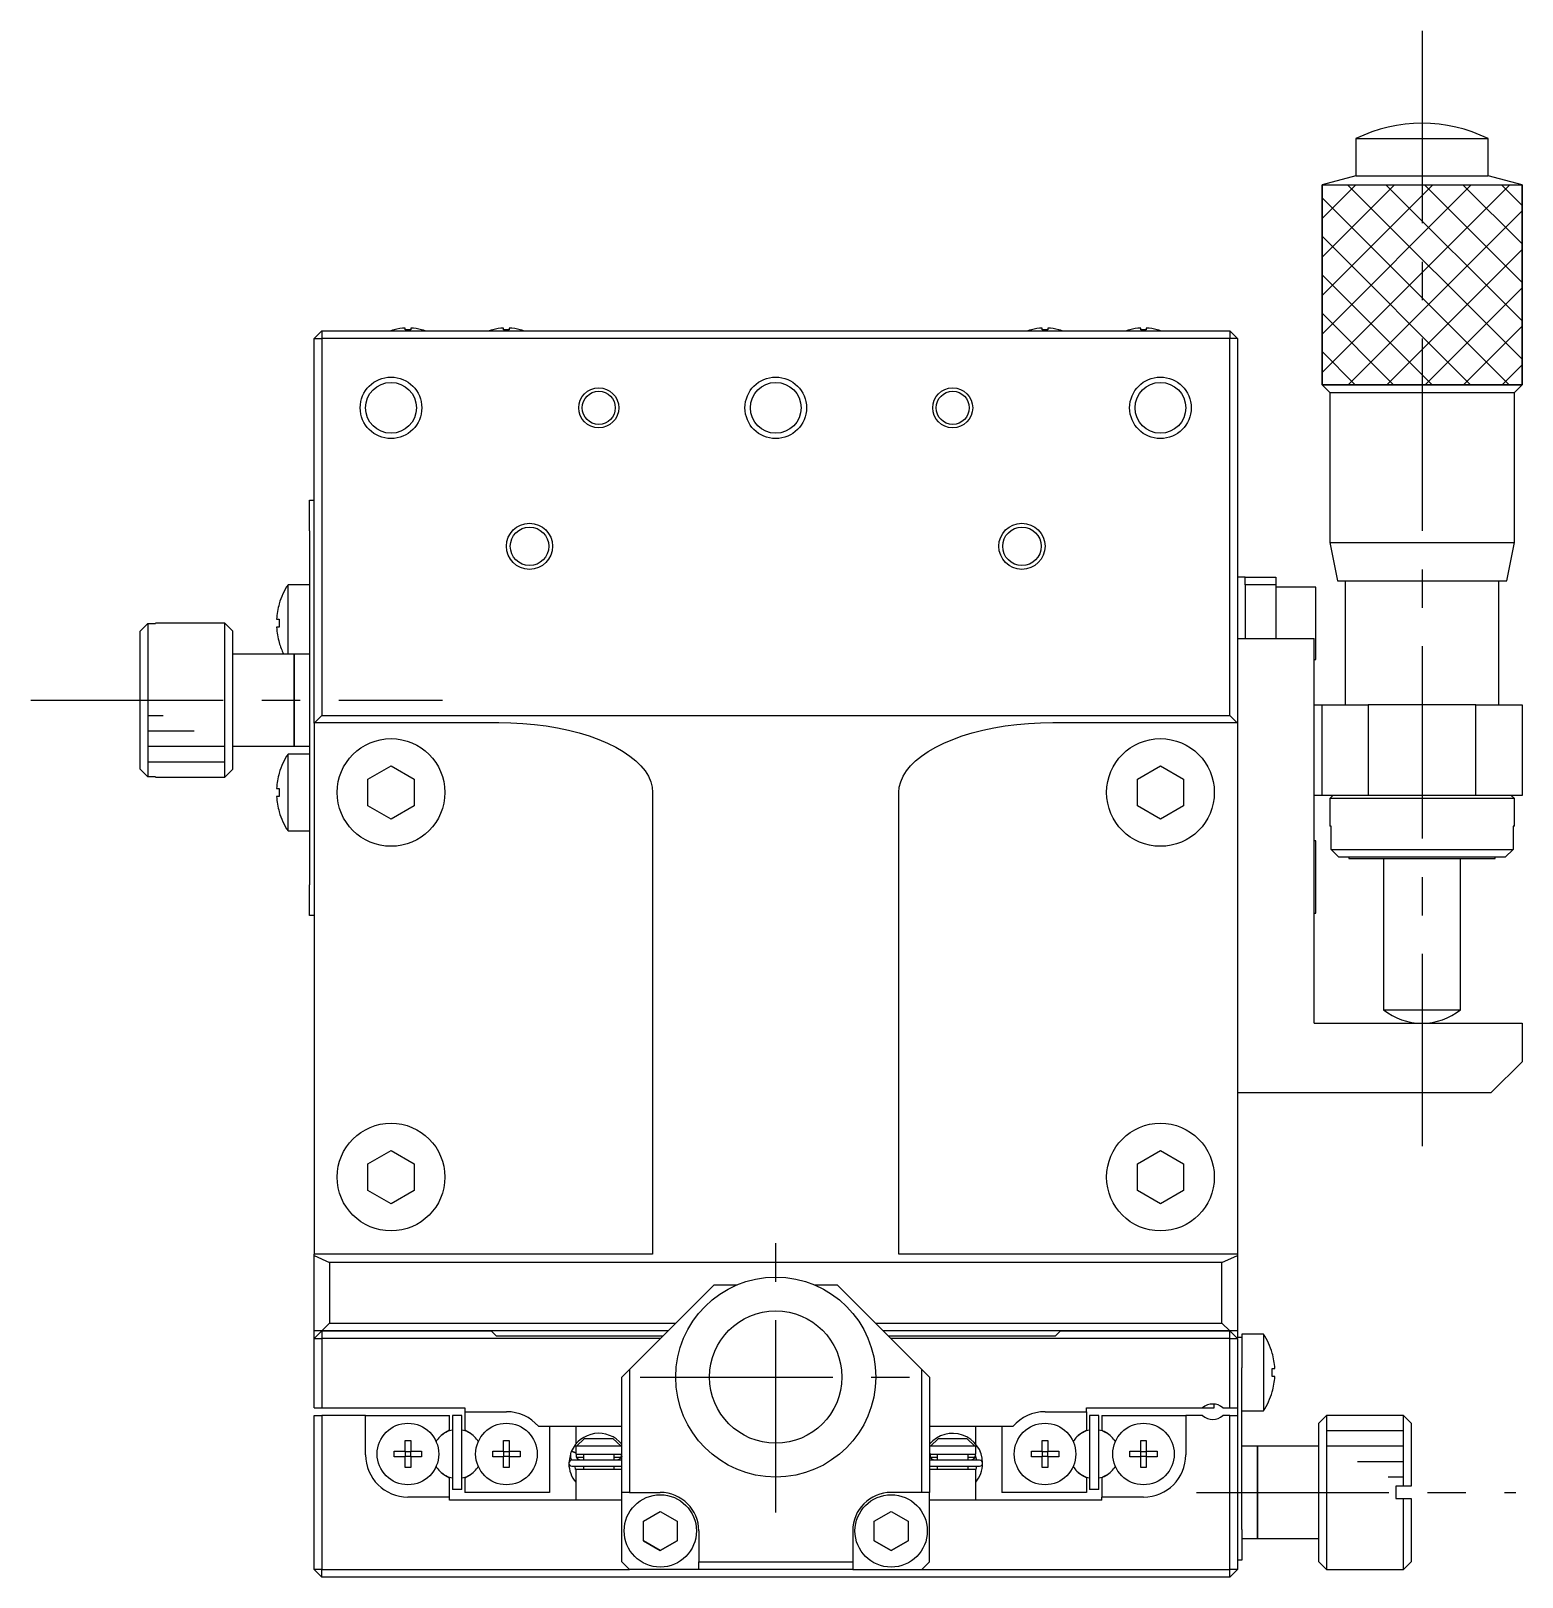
# Model space of a CAD drawing. Extents: x -323 to 344, y 19 to 546.
# Drawn here: x -82 to 14.9, y 248.1 to 348.6 of the extents above; entities that cross this region are included whole.
import ezdxf

# ---------------------------------------------------------------- set-up
doc = ezdxf.new("R2010")
doc.units = 0
doc.header["$LTSCALE"] = 10
doc.linetypes.add('CENTER', pattern=[2, 1.25, -0.25, 0.25, -0.25])
doc.linetypes.add('DASHED', pattern=[3.5, 2, -1.5])
doc.layers.get('0').update_dxf_attribs({"linetype": 'CONTINUOUS'})
doc.layers.add('CENTER', color=1, linetype='CENTER')

msp = doc.modelspace()

# ---------------------------------------------------------------- linework, layer by layer
at = {"color": 7, "linetype": 'CONTINUOUS'}
for p, q in [((4.060967, 341.636552), (12.660967, 341.636552)), ((4.060967, 341.636552), (4.060967, 339.226041)), ((12.660967, 339.226041), (12.660967, 341.636552)), ((4.060967, 339.226041), (1.860968, 338.636553)), ((4.060967, 339.226041), (12.660967, 339.226041)), ((14.860966, 338.636553), (12.660967, 339.226041)), ((-63.139033, 329.136546), (-63.639033, 328.636546)), ((-63.639033, 303.636546), (-63.639033, 328.636546)), ((-63.639033, 328.636546), (-63.139033, 328.636546)), ((-63.139033, 329.136546), (-63.139033, 328.636546)), ((-63.139033, 329.136546), (-4.139033, 329.136546)), ((-63.139033, 328.636546), (-63.139033, 304.136546)), ((-4.139033, 328.636546), (-63.139033, 328.636546)), ((-58.425394, 329.206068), (-58.427649, 329.21069)), ((-57.719033, 329.206068), (-57.719033, 329.326405)), ((-57.359033, 329.206068), (-57.719033, 329.206068)), ((-57.359033, 329.326405), (-57.359033, 329.206068)), ((-56.650417, 329.21069), (-56.652672, 329.206068)), ((-52.025394, 329.206068), (-52.027649, 329.21069)), ((-51.319033, 329.206068), (-51.319033, 329.326405)), ((-50.959033, 329.206068), (-51.319033, 329.206068)), ((-50.959033, 329.326405), (-50.959033, 329.206068)), ((-50.250417, 329.21069), (-50.252672, 329.206068)), ((-17.025394, 329.206068), (-17.027649, 329.21069)), ((-16.319033, 329.206068), (-16.319033, 329.326405)), ((-15.959033, 329.206068), (-16.319033, 329.206068)), ((-15.959033, 329.326405), (-15.959033, 329.206068)), ((-15.250417, 329.21069), (-15.252672, 329.206068)), ((-10.625394, 329.206068), (-10.627649, 329.21069)), ((-9.919033, 329.206068), (-9.919033, 329.326405)), ((-9.559033, 329.206068), (-9.919033, 329.206068)), ((-9.559033, 329.326405), (-9.559033, 329.206068)), ((-8.850417, 329.21069), (-8.852672, 329.206068)), ((-4.139033, 329.136546), (-4.139033, 328.636546)), ((-3.639033, 328.636546), (-4.139033, 329.136546)), ((-3.639033, 328.636546), (-4.139033, 328.636546)), ((-4.139033, 304.136546), (-4.139033, 328.636546)), ((-3.639033, 328.636546), (-3.639033, 303.636546)), ((1.860968, 325.636552), (2.360971, 325.13655)), ((14.360963, 325.13655), (14.860966, 325.636552)), ((2.360971, 325.13655), (14.360963, 325.13655)), ((2.360971, 325.13655), (2.360971, 315.386545)), ((14.360963, 315.386545), (14.360963, 325.13655)), ((-63.939033, 316.136546), (-63.939033, 318.136546)), ((-63.939033, 318.136546), (-63.639033, 318.136546)), ((-63.939033, 316.136546), (-63.939033, 311.211546)), ((2.360971, 315.386545), (14.360963, 315.386545)), ((2.360971, 315.386545), (2.86097, 312.886546)), ((13.860964, 312.886546), (14.360963, 315.386545)), ((-65.33069, 308.136546), (-65.33069, 312.636546)), ((-63.939033, 312.636546), (-65.33069, 312.636546)), ((-3.139033, 313.136548), (-3.639033, 313.136548)), ((-3.139033, 312.636546), (-3.139033, 313.136548)), ((-3.139033, 313.136548), (-1.139033, 313.136546)), ((-1.139033, 312.636546), (-3.139033, 312.636546)), ((-3.139033, 312.636546), (-3.139033, 309.136546)), ((-1.139033, 313.136546), (-1.139033, 312.636546)), ((-1.139033, 312.636546), (-1.139033, 309.136546)), ((2.86097, 312.886546), (13.860964, 312.886546)), ((3.360967, 312.886546), (3.360967, 304.836546)), ((13.360967, 304.836546), (13.360967, 312.886546)), ((1.460967, 312.486546), (-1.139033, 312.486546)), ((1.460967, 307.786546), (1.460967, 312.486546)), ((-65.908469, 311.398479), (-65.901614, 311.395136)), ((-65.908469, 311.398479), (-65.901614, 311.395136)), ((-63.939033, 311.211546), (-63.939033, 309.061546)), ((-74.939033, 309.618733), (-74.439033, 310.12052)), ((-74.939033, 300.654359), (-74.939033, 309.618733)), ((-74.439033, 310.12052), (-74.439033, 300.152572)), ((-74.439033, 310.12052), (-73.939033, 310.12052)), ((-73.939033, 310.12052), (-73.939033, 310.136546)), ((-69.439033, 310.136546), (-73.939033, 310.136546)), ((-69.439033, 300.136546), (-69.439033, 310.136546)), ((-68.939033, 309.636546), (-69.439033, 310.136546)), ((-68.939033, 309.636546), (-68.939033, 300.636546)), ((-66.073986, 310.396546), (-65.901614, 310.396546)), ((-65.901614, 309.876546), (-66.073986, 309.876546)), ((-65.901614, 310.396546), (-65.901614, 309.876546)), ((-65.901614, 308.877957), (-65.908469, 308.874613)), ((-65.901614, 308.877957), (-65.908469, 308.874613)), ((-63.939033, 309.061546), (-63.939033, 305.711546)), ((-3.639033, 309.136546), (1.360967, 309.136546)), ((1.360967, 284.136546), (1.360967, 309.136546)), ((-64.939033, 308.136546), (-68.939033, 308.136546)), ((-64.939033, 302.136546), (-64.939033, 308.136546)), ((-64.939033, 308.136546), (-64.939033, 305.136546)), ((-63.939033, 308.136546), (-64.939033, 308.136546)), ((1.360967, 307.786546), (1.460967, 307.786546)), ((-63.939033, 305.711546), (-63.939033, 303.561546)), ((-64.939033, 305.136546), (-64.939033, 302.136546)), ((1.360967, 304.836546), (1.860967, 304.836546)), ((1.860967, 298.936546), (1.860967, 304.836546)), ((1.860967, 304.836546), (4.860967, 304.836546)), ((4.860967, 304.836546), (4.860967, 298.936546)), ((11.860967, 304.836546), (4.860967, 304.836546)), ((11.860967, 298.936546), (11.860967, 304.836546)), ((11.860967, 304.836546), (14.860967, 304.836546)), ((14.860967, 304.836546), (14.860967, 298.936546)), ((-63.939033, 303.561546), (-63.939033, 300.211546)), ((-63.594759, 303.68082), (-63.639033, 303.636546)), ((-63.639033, 303.636546), (-63.639033, 269.136546)), ((-63.139033, 304.136546), (-63.594759, 303.68082)), ((-63.594759, 303.68082), (-51.639033, 303.68082)), ((-63.139033, 304.136546), (-4.139033, 304.136546)), ((-51.639033, 303.68082), (-50.854442, 303.666771)), ((-50.854442, 303.666771), (-50.074688, 303.624712)), ((-50.074688, 303.624712), (-49.304579, 303.554902)), ((-49.304579, 303.554902), (-48.548863, 303.457771)), ((-18.729203, 303.457771), (-17.973487, 303.554902)), ((-17.973487, 303.554902), (-17.203378, 303.624712)), ((-17.203378, 303.624712), (-16.423624, 303.666771)), ((-16.423624, 303.666771), (-15.639033, 303.68082)), ((-15.639033, 303.68082), (-3.683307, 303.68082)), ((-3.683307, 303.68082), (-4.139033, 304.136546)), ((-3.639033, 303.636546), (-3.683307, 303.68082)), ((-3.639033, 303.636546), (-3.639033, 269.136546)), ((-48.548863, 303.457771), (-47.812199, 303.333919)), ((-47.812199, 303.333919), (-47.099128, 303.184108)), ((-47.099128, 303.184108), (-46.414047, 303.009262)), ((-46.414047, 303.009262), (-45.76118, 302.81046)), ((-45.76118, 302.81046), (-45.144552, 302.588927)), ((-45.144552, 302.588927), (-44.567965, 302.346028)), ((-22.710101, 302.346028), (-22.133513, 302.588927)), ((-22.133513, 302.588927), (-21.516885, 302.81046)), ((-21.516885, 302.81046), (-20.864019, 303.009262)), ((-20.864019, 303.009262), (-20.178938, 303.184108)), ((-20.178938, 303.184108), (-19.465867, 303.333919)), ((-19.465867, 303.333919), (-18.729203, 303.457771)), ((-68.939033, 302.136546), (-64.939033, 302.136546)), ((-65.33069, 296.636546), (-65.33069, 301.636546)), ((-63.939033, 301.636546), (-65.33069, 301.636546)), ((-64.939033, 302.136546), (-63.939033, 302.136546)), ((-44.567965, 302.346028), (-44.034973, 302.083262)), ((-44.034973, 302.083262), (-43.548863, 301.802249)), ((-43.548863, 301.802249), (-43.112631, 301.50472)), ((-43.112631, 301.50472), (-42.728968, 301.192511)), ((-24.549098, 301.192511), (-24.165435, 301.50472)), ((-24.165435, 301.50472), (-23.729203, 301.802249)), ((-23.729203, 301.802249), (-23.243093, 302.083262)), ((-23.243093, 302.083262), (-22.710101, 302.346028)), ((-74.439033, 300.152572), (-74.939033, 300.654359)), ((-69.439033, 300.136546), (-68.939033, 300.636546)), ((-60.139033, 300.002571), (-58.639033, 300.868597)), ((-58.639033, 300.868597), (-57.139033, 300.002571)), ((-42.728968, 301.192511), (-42.400238, 300.867546)), ((-42.400238, 300.867546), (-42.128468, 300.531829)), ((-42.128468, 300.531829), (-41.915334, 300.187429)), ((-25.362732, 300.187429), (-25.149598, 300.531829)), ((-25.149598, 300.531829), (-24.877828, 300.867546)), ((-24.877828, 300.867546), (-24.549098, 301.192511)), ((-10.139033, 300.002571), (-8.639033, 300.868597)), ((-8.639033, 300.868597), (-7.139033, 300.002571)), ((-73.939033, 300.152572), (-74.439033, 300.152572)), ((-73.939033, 300.136546), (-73.939033, 300.152572)), ((-73.939033, 300.136546), (-69.439033, 300.136546)), ((-65.908469, 300.398479), (-65.901614, 300.395136)), ((-65.908469, 300.398479), (-65.901614, 300.395136)), ((-63.939033, 300.211546), (-63.939033, 298.061546)), ((-60.139033, 298.270521), (-60.139033, 300.002571)), ((-57.139033, 300.002571), (-57.139033, 298.270521)), ((-41.915334, 300.187429), (-41.76215, 299.83647)), ((-41.76215, 299.83647), (-41.66986, 299.481116)), ((-25.608206, 299.481116), (-25.515916, 299.83647)), ((-25.515916, 299.83647), (-25.362732, 300.187429)), ((-10.139033, 298.270521), (-10.139033, 300.002571)), ((-7.139033, 300.002571), (-7.139033, 298.270521)), ((-66.073986, 299.396546), (-65.901614, 299.396546)), ((-65.901614, 298.876546), (-66.073986, 298.876546)), ((-65.901614, 299.396546), (-65.901614, 298.876546)), ((-41.66986, 299.481116), (-41.639033, 299.123557)), ((-41.639033, 299.123557), (-41.639033, 269.136546)), ((-25.639033, 299.123557), (-25.608206, 299.481116)), ((-25.639033, 269.136546), (-25.639033, 299.123557)), ((1.860967, 298.936546), (1.360967, 298.936546)), ((4.860967, 298.936546), (1.860967, 298.936546)), ((2.560967, 298.936546), (2.360967, 298.736546)), ((14.360967, 298.736546), (2.360967, 298.736546)), ((2.360967, 298.736546), (2.360967, 296.936546)), ((11.860967, 298.936546), (4.860967, 298.936546)), ((14.860967, 298.936546), (11.860967, 298.936546)), ((14.360967, 298.736546), (14.160967, 298.936546)), ((14.360967, 296.936546), (14.360967, 298.736546)), ((-65.901614, 297.877957), (-65.908469, 297.874613)), ((-65.901614, 297.877957), (-65.908469, 297.874613)), ((-63.939033, 298.061546), (-63.939033, 293.136546)), ((-58.639033, 297.404495), (-60.139033, 298.270521)), ((-57.139033, 298.270521), (-58.639033, 297.404495)), ((-8.639033, 297.404495), (-10.139033, 298.270521)), ((-7.139033, 298.270521), (-8.639033, 297.404495)), ((-65.33069, 296.636546), (-63.939033, 296.636546)), ((2.444887, 296.936546), (2.360967, 296.936546)), ((2.444887, 296.936546), (2.360967, 296.936546)), ((2.444887, 295.436546), (2.444887, 296.936546)), ((14.360967, 296.936546), (14.277047, 296.936546)), ((14.360967, 296.936546), (14.277047, 296.936546)), ((14.277047, 296.936546), (14.277047, 295.436546)), ((1.460967, 295.986546), (1.360967, 295.986546)), ((1.460967, 291.286546), (1.460967, 295.986546)), ((2.444887, 295.436546), (14.277047, 295.436546)), ((2.95264, 294.936546), (2.444887, 295.436546)), ((13.769294, 294.936546), (2.95264, 294.936546)), ((3.717408, 294.936546), (2.95264, 294.936546)), ((3.610967, 294.936546), (3.610967, 294.836546)), ((3.610967, 294.836546), (13.110967, 294.836546)), ((5.860971, 294.836546), (5.860971, 285.014055)), ((10.860963, 285.014055), (10.860963, 294.836546)), ((13.769294, 294.936546), (13.004526, 294.936546)), ((13.110967, 294.836546), (13.110967, 294.936546)), ((14.277047, 295.436546), (13.769294, 294.936546)), ((-63.939033, 291.136546), (-63.939033, 293.136546)), ((-63.639033, 291.136546), (-63.939033, 291.136546)), ((1.360967, 291.286546), (1.460967, 291.286546)), ((5.860971, 285.014055), (10.860963, 285.014055)), ((1.360967, 284.136546), (14.860967, 284.136546)), ((14.860967, 284.136546), (14.860967, 281.636546)), ((12.860967, 279.636546), (14.860967, 281.636546)), ((-3.639033, 279.636546), (12.860967, 279.636546)), ((-60.139033, 275.002571), (-58.639033, 275.868597)), ((-58.639033, 275.868597), (-57.139033, 275.002571)), ((-10.139033, 275.002571), (-8.639033, 275.868597)), ((-8.639033, 275.868597), (-7.139033, 275.002571)), ((-60.139033, 273.270521), (-60.139033, 275.002571)), ((-57.139033, 275.002571), (-57.139033, 273.270521)), ((-10.139033, 273.270521), (-10.139033, 275.002571)), ((-7.139033, 275.002571), (-7.139033, 273.270521)), ((-58.639033, 272.404495), (-60.139033, 273.270521)), ((-57.139033, 273.270521), (-58.639033, 272.404495)), ((-8.639033, 272.404495), (-10.139033, 273.270521)), ((-7.139033, 273.270521), (-8.639033, 272.404495)), ((-63.639033, 269.045624), (-63.639033, 269.136546)), ((-60.639028, 269.136546), (-63.639033, 269.136546)), ((-63.639033, 264.136546), (-63.639033, 269.045624)), ((-63.639033, 269.045624), (-62.639033, 268.589898)), ((-62.639033, 268.589898), (-62.639033, 264.636546)), ((-4.639033, 268.589898), (-62.639033, 268.589898)), ((-60.289033, 269.136546), (-60.639028, 269.136546)), ((-56.989033, 269.136546), (-60.289033, 269.136546)), ((-56.639038, 269.136546), (-56.989033, 269.136546)), ((-41.639033, 269.136546), (-56.639038, 269.136546)), ((-10.639028, 269.136546), (-25.639033, 269.136546)), ((-6.639038, 269.136546), (-10.639028, 269.136546)), ((-3.639033, 269.136546), (-6.639038, 269.136546)), ((-4.639033, 268.589898), (-3.639033, 269.045624)), ((-4.639033, 264.636546), (-4.639033, 268.589898)), ((-3.639033, 269.136546), (-3.639033, 269.045624)), ((-3.639033, 269.045624), (-3.639033, 264.136546)), ((-37.639033, 267.136546), (-43.139033, 261.636546)), ((-37.639033, 267.136546), (-36.13903, 267.136546)), ((-31.139036, 267.136546), (-29.639033, 267.136546)), ((-24.139033, 261.636546), (-29.639033, 267.136546)), ((-63.139033, 264.136546), (-62.639033, 264.636546)), ((-62.639033, 264.636546), (-40.139033, 264.636546)), ((-27.139033, 264.636546), (-4.639033, 264.636546)), ((-4.639033, 264.636546), (-4.139033, 264.136546)), ((-63.139033, 264.136546), (-63.639033, 263.636546)), ((-63.139033, 264.136546), (-63.639033, 264.136546)), ((-63.639033, 263.636546), (-63.639033, 264.136546)), ((-63.639033, 263.636546), (-63.139033, 263.636546)), ((-63.639033, 259.136546), (-63.639033, 263.636546)), ((-63.139033, 264.136546), (-63.139033, 263.636546)), ((-63.139033, 264.136546), (-52.139033, 264.136546)), ((-52.139033, 264.136546), (-63.139033, 264.136546)), ((-41.139033, 263.636546), (-63.139033, 263.636546)), ((-63.139033, 263.636546), (-63.139033, 259.136546)), ((-51.789033, 263.786546), (-52.139033, 264.136546)), ((-40.639033, 264.136546), (-52.139033, 264.136546)), ((-40.989033, 263.786546), (-51.789033, 263.786546)), ((-15.139033, 264.136546), (-26.639033, 264.136546)), ((-15.489033, 263.786546), (-26.289033, 263.786546)), ((-4.139033, 263.636546), (-26.139033, 263.636546)), ((-15.139033, 264.136546), (-15.489033, 263.786546)), ((-15.139033, 264.136546), (-4.139033, 264.136546)), ((-4.139033, 264.136546), (-15.139033, 264.136546)), ((-4.139033, 263.636546), (-4.139033, 264.136546)), ((-3.639033, 263.636546), (-4.139033, 264.136546)), ((-3.639033, 264.136546), (-4.139033, 264.136546)), ((-4.139033, 259.136546), (-4.139033, 263.636546)), ((-4.139033, 263.636546), (-3.639033, 263.636546)), ((-3.639033, 264.136546), (-3.639033, 263.736546)), ((-3.639033, 263.736546), (-3.339033, 263.736546)), ((-3.639033, 263.636546), (-3.639033, 263.736546)), ((-3.639033, 263.636546), (-3.639033, 259.136546)), ((-3.339033, 263.936546), (-3.339033, 263.736546)), ((-1.947376, 263.936546), (-3.339033, 263.936546)), ((-3.339033, 263.736546), (-3.339033, 261.736546)), ((-1.947376, 263.936546), (-1.947376, 258.936546)), ((-1.376452, 262.695136), (-1.369597, 262.698479)), ((-43.639033, 261.136546), (-43.139033, 261.636546)), ((-43.139033, 261.636546), (-43.139033, 253.636546)), ((-24.139033, 253.636546), (-24.139033, 261.636546)), ((-24.139033, 261.636546), (-23.639033, 261.136546)), ((-3.339033, 260.361546), (-3.339033, 261.736546)), ((-1.376452, 261.176546), (-1.376452, 261.696546)), ((-1.376452, 261.696546), (-1.20408, 261.696546)), ((-43.639033, 253.636546), (-43.639033, 261.136546)), ((-23.639033, 261.136546), (-23.639033, 253.636546)), ((-3.339033, 251.236546), (-3.339033, 260.361546)), ((-1.20408, 261.176546), (-1.376452, 261.176546)), ((-5.139033, 259.136546), (-5.139033, 259.381533)), ((-1.369597, 260.174613), (-1.376452, 260.177957)), ((-63.639033, 259.136546), (-63.139033, 259.136546)), ((-63.639033, 248.636546), (-63.639033, 258.636546)), ((-63.639033, 258.636546), (-63.139033, 258.636546)), ((-63.139033, 259.136546), (-53.839033, 259.136546)), ((-63.139033, 258.636546), (-63.139033, 248.636546)), ((-60.289033, 258.636546), (-63.139033, 258.636546)), ((-60.289033, 256.086546), (-60.289033, 258.636546)), ((-60.289033, 258.636546), (-54.839033, 258.636546)), ((-54.839033, 257.687352), (-54.839033, 258.636546)), ((-54.639033, 258.636546), (-54.639033, 253.836546)), ((-54.039033, 258.636546), (-54.639033, 258.636546)), ((-54.039033, 253.836546), (-54.039033, 258.636546)), ((-53.839033, 259.136546), (-53.839033, 258.886546)), ((-53.839033, 258.886546), (-51.139033, 258.886546)), ((-53.839033, 258.886546), (-53.839033, 257.687352)), ((-16.139033, 258.886546), (-13.439033, 258.886546)), ((-13.439033, 258.886546), (-13.439033, 259.136546)), ((-13.439033, 259.136546), (-5.900471, 259.136546)), ((-13.439033, 258.886546), (-13.439033, 257.687352)), ((-13.239033, 258.636546), (-13.239033, 253.836546)), ((-12.639033, 258.636546), (-13.239033, 258.636546)), ((-12.639033, 253.836546), (-12.639033, 258.636546)), ((-12.439033, 258.636546), (-12.439033, 257.687352)), ((-12.439033, 258.636546), (-6.989033, 258.636546)), ((-6.989033, 258.636546), (-6.989033, 256.086546)), ((-5.900471, 258.636546), (-6.989033, 258.636546)), ((-5.919022, 259.136546), (-5.139033, 259.136546)), ((-5.900471, 259.136546), (-5.139033, 259.136546)), ((-4.577595, 259.136546), (-4.139033, 259.136546)), ((-4.139033, 258.636546), (-4.577595, 258.636546)), ((-4.139033, 259.136546), (-3.639033, 259.136546)), ((-4.139033, 248.636546), (-4.139033, 258.636546)), ((-4.139033, 258.636546), (-3.639033, 258.636546)), ((-3.639033, 259.136546), (-3.639033, 258.636546)), ((-3.639033, 258.636546), (-3.639033, 248.636546)), ((-3.339033, 258.936546), (-1.947376, 258.936546)), ((2.160967, 258.636546), (1.660967, 258.136546)), ((2.160967, 258.636546), (2.160967, 248.636546)), ((7.160967, 258.636546), (2.160967, 258.636546)), ((7.160967, 254.036546), (7.160967, 258.636546)), ((7.660967, 258.136546), (7.160967, 258.636546)), ((-54.839033, 257.687352), (-55.099128, 257.537186)), ((-53.578938, 257.537186), (-53.839033, 257.687352)), ((-49.059971, 257.936546), (-46.214033, 257.936546)), ((-48.339033, 257.936546), (-48.339033, 253.636546)), ((-46.639033, 257.936546), (-46.639033, 256.773161)), ((-46.214033, 257.936546), (-44.064033, 257.936546)), ((-44.064033, 257.936546), (-43.639033, 257.936546)), ((-23.639033, 257.936546), (-23.214033, 257.936546)), ((-23.214033, 257.936546), (-21.064033, 257.936546)), ((-21.064033, 257.936546), (-18.218095, 257.936546)), ((-20.639033, 256.772791), (-20.639033, 257.936546)), ((-18.939033, 257.936546), (-18.939033, 253.636546)), ((-13.699128, 257.537186), (-13.439033, 257.687352)), ((-12.439033, 257.687352), (-12.178938, 257.537186)), ((1.660967, 249.136546), (1.660967, 258.136546)), ((7.660967, 258.136546), (7.660967, 254.036546)), ((-58.425394, 256.316546), (-57.719033, 256.316546)), ((-58.425394, 255.956546), (-58.425394, 256.316546)), ((-57.719033, 257.022907), (-57.359033, 257.022907)), ((-57.719033, 256.316546), (-57.719033, 257.022907)), ((-57.708661, 256.306174), (-57.719033, 256.316546)), ((-57.708661, 256.306174), (-57.369405, 256.306174)), ((-57.708661, 255.966918), (-57.708661, 256.306174)), ((-57.369405, 256.306174), (-57.359033, 256.316546)), ((-57.369405, 256.306174), (-57.369405, 255.966918)), ((-57.359033, 257.022907), (-57.359033, 256.316546)), ((-57.359033, 256.316546), (-56.652672, 256.316546)), ((-56.652672, 256.316546), (-56.652672, 255.956546)), ((-52.025394, 255.956546), (-52.025394, 256.316546)), ((-52.025394, 256.316546), (-51.319033, 256.316546)), ((-51.319033, 257.022907), (-50.959033, 257.022907)), ((-51.319033, 256.316546), (-51.319033, 257.022907)), ((-51.308661, 256.306174), (-51.319033, 256.316546)), ((-51.308661, 255.966918), (-51.308661, 256.306174)), ((-51.308661, 256.306174), (-50.969405, 256.306174)), ((-50.969405, 256.306174), (-50.959033, 256.316546)), ((-50.969405, 256.306174), (-50.969405, 255.966918)), ((-50.959033, 257.022907), (-50.959033, 256.316546)), ((-50.959033, 256.316546), (-50.252672, 256.316546)), ((-50.252672, 256.316546), (-50.252672, 255.956546)), ((-46.927473, 256.301077), (-46.939527, 256.27091)), ((-46.92705, 256.301806), (-46.927473, 256.301077)), ((-46.923683, 256.303846), (-46.92705, 256.301806)), ((-46.913663, 256.330238), (-46.92548, 256.303244)), ((-46.921451, 256.304338), (-46.923683, 256.303846)), ((-46.922651, 256.309943), (-46.699233, 256.242242)), ((-46.91703, 256.304667), (-46.921451, 256.304338)), ((-46.911485, 256.304462), (-46.91703, 256.304667)), ((-46.904854, 256.303726), (-46.911485, 256.304462)), ((-46.89718, 256.302462), (-46.904854, 256.303726)), ((-46.888516, 256.300679), (-46.89718, 256.302462)), ((-46.878917, 256.29839), (-46.888516, 256.300679)), ((-46.868449, 256.295608), (-46.878917, 256.29839)), ((-46.85718, 256.292354), (-46.868449, 256.295608)), ((-46.845186, 256.288647), (-46.85718, 256.292354)), ((-46.832547, 256.284514), (-46.845186, 256.288647)), ((-46.819347, 256.279981), (-46.832547, 256.284514)), ((-46.805672, 256.275079), (-46.819347, 256.279981)), ((-46.791616, 256.26984), (-46.805672, 256.275079)), ((-46.584716, 256.636546), (-46.639033, 256.636546)), ((-46.639033, 256.636546), (-46.639033, 256.136546)), ((-46.584716, 256.636546), (-46.055548, 257.136546)), ((-43.69335, 256.636546), (-46.584716, 256.636546)), ((-46.055548, 257.136546), (-44.222518, 257.136546)), ((-44.222518, 257.136546), (-43.69335, 256.636546)), ((-43.639033, 256.636546), (-43.69335, 256.636546)), ((-23.584716, 256.636546), (-23.639033, 256.636546)), ((-23.584716, 256.636546), (-23.055548, 257.136546)), ((-20.69335, 256.636546), (-23.584716, 256.636546)), ((-23.055548, 257.136546), (-21.222518, 257.136546)), ((-21.222518, 257.136546), (-20.69335, 256.636546)), ((-20.639033, 256.636546), (-20.69335, 256.636546)), ((-20.639033, 256.136546), (-20.639033, 256.636546)), ((-20.329212, 256.244191), (-20.350593, 256.301077)), ((-17.025394, 256.316546), (-16.319033, 256.316546)), ((-17.025394, 255.956546), (-17.025394, 256.316546)), ((-16.319033, 257.022907), (-15.959033, 257.022907)), ((-16.319033, 256.316546), (-16.319033, 257.022907)), ((-16.308661, 256.306174), (-16.319033, 256.316546)), ((-16.308661, 256.306174), (-15.969405, 256.306174)), ((-16.308661, 255.966918), (-16.308661, 256.306174)), ((-15.969405, 256.306174), (-15.959033, 256.316546)), ((-15.969405, 256.306174), (-15.969405, 255.966918)), ((-15.959033, 257.022907), (-15.959033, 256.316546)), ((-15.959033, 256.316546), (-15.252672, 256.316546)), ((-15.252672, 256.316546), (-15.252672, 255.956546)), ((-10.625394, 256.316546), (-9.919033, 256.316546)), ((-10.625394, 255.956546), (-10.625394, 256.316546)), ((-9.919033, 257.022907), (-9.559033, 257.022907)), ((-9.919033, 256.316546), (-9.919033, 257.022907)), ((-9.908661, 256.306174), (-9.919033, 256.316546)), ((-9.908661, 256.306174), (-9.569405, 256.306174)), ((-9.908661, 255.966918), (-9.908661, 256.306174)), ((-9.569405, 256.306174), (-9.559033, 256.316546)), ((-9.569405, 256.306174), (-9.569405, 255.966918)), ((-9.559033, 257.022907), (-9.559033, 256.316546)), ((-9.559033, 256.316546), (-8.852672, 256.316546)), ((-8.852672, 256.316546), (-8.852672, 255.956546)), ((-2.339033, 256.636546), (-3.339033, 256.636546)), ((-2.339033, 256.636546), (-2.339033, 250.636546)), ((-2.339033, 250.636546), (-2.339033, 256.636546)), ((1.660967, 256.636546), (-2.339033, 256.636546)), ((-57.719033, 255.956546), (-58.425394, 255.956546)), ((-57.708661, 255.966918), (-57.719033, 255.956546)), ((-57.719033, 255.250185), (-57.719033, 255.956546)), ((-57.369405, 255.966918), (-57.708661, 255.966918)), ((-57.369405, 255.966918), (-57.359033, 255.956546)), ((-57.359033, 255.956546), (-57.359033, 255.250185)), ((-56.652672, 255.956546), (-57.359033, 255.956546)), ((-51.319033, 255.956546), (-52.025394, 255.956546)), ((-51.308661, 255.966918), (-51.319033, 255.956546)), ((-51.319033, 255.250185), (-51.319033, 255.956546)), ((-50.969405, 255.966918), (-51.308661, 255.966918)), ((-50.969405, 255.966918), (-50.959033, 255.956546)), ((-50.959033, 255.956546), (-50.959033, 255.250185)), ((-50.252672, 255.956546), (-50.959033, 255.956546)), ((-46.946729, 256.251593), (-47.082689, 255.564138)), ((-46.981539, 256.070431), (-46.982618, 256.036205)), ((-46.982618, 256.036205), (-46.981986, 256.001969)), ((-46.981986, 256.001969), (-46.979644, 255.967806)), ((-46.978749, 256.104563), (-46.981539, 256.070431)), ((-46.979644, 255.967806), (-46.975597, 255.9338)), ((-46.974257, 256.138518), (-46.978749, 256.104563)), ((-46.975597, 255.9338), (-46.969855, 255.900033)), ((-46.968072, 256.172212), (-46.974257, 256.138518)), ((-46.969855, 255.900033), (-46.962432, 255.866589)), ((-46.960209, 256.205564), (-46.968072, 256.172212)), ((-46.962432, 255.866589), (-46.953347, 255.83355)), ((-46.950686, 256.238491), (-46.960209, 256.205564)), ((-46.953347, 255.83355), (-46.94262, 255.800995)), ((-46.939527, 256.27091), (-46.950686, 256.238491)), ((-46.94262, 255.800995), (-46.930278, 255.769004)), ((-46.930278, 255.769004), (-46.91635, 255.737657)), ((-46.91635, 255.737657), (-46.912658, 255.729999)), ((-43.639033, 255.731546), (-46.889033, 255.731546)), ((-46.889033, 255.341546), (-43.639033, 255.341546)), ((-46.77727, 256.264299), (-46.791616, 256.26984)), ((-46.76273, 256.258493), (-46.77727, 256.264299)), ((-46.748094, 256.252461), (-46.76273, 256.258493)), ((-46.733458, 256.246243), (-46.748094, 256.252461)), ((-46.71892, 256.239879), (-46.733458, 256.246243)), ((-46.704576, 256.233414), (-46.71892, 256.239879)), ((-46.690522, 256.226888), (-46.704576, 256.233414)), ((-46.699233, 256.242242), (-46.639031, 256.21205)), ((-46.676851, 256.220346), (-46.690522, 256.226888)), ((-46.642401, 255.136343), (-46.682715, 255.341523)), ((-46.663655, 256.213832), (-46.676851, 256.220346)), ((-46.651021, 256.207388), (-46.663655, 256.213832)), ((-46.639033, 256.201058), (-46.651021, 256.207388)), ((-46.639033, 256.136546), (-43.639033, 256.136546)), ((-46.592595, 256.036487), (-46.591966, 256.051551)), ((-46.592453, 256.021413), (-46.592595, 256.036487)), ((-46.591541, 256.00637), (-46.592453, 256.021413)), ((-46.591966, 256.051551), (-46.590568, 256.066566)), ((-46.589863, 255.991397), (-46.591541, 256.00637)), ((-46.590568, 256.066566), (-46.588405, 256.081492)), ((-46.587424, 255.976533), (-46.589863, 255.991397)), ((-46.588405, 256.081492), (-46.585481, 256.096289)), ((-46.584232, 255.961817), (-46.587424, 255.976533)), ((-46.585481, 256.096289), (-46.581806, 256.110918)), ((-46.580297, 255.947287), (-46.584232, 255.961817)), ((-46.581806, 256.110918), (-46.57739, 256.125341)), ((-46.57563, 255.93298), (-46.580297, 255.947287)), ((-46.57739, 256.125341), (-46.572245, 256.139521)), ((-46.577228, 255.936546), (-46.139033, 255.936546)), ((-46.577227, 255.936546), (-46.139033, 255.936546)), ((-46.570247, 255.918932), (-46.57563, 255.93298)), ((-46.572245, 256.139521), (-46.568838, 256.147841)), ((-46.564162, 255.90518), (-46.570247, 255.918932)), ((-46.557393, 255.891755), (-46.564162, 255.90518)), ((-46.549959, 255.878693), (-46.557393, 255.891755)), ((-46.54188, 255.866024), (-46.549959, 255.878693)), ((-46.53318, 255.853778), (-46.54188, 255.866024)), ((-46.523881, 255.841985), (-46.53318, 255.853778)), ((-46.514009, 255.830672), (-46.523881, 255.841985)), ((-46.503588, 255.819865), (-46.514009, 255.830672)), ((-46.492647, 255.809589), (-46.503588, 255.819865)), ((-46.481212, 255.799867), (-46.492647, 255.809589)), ((-46.469313, 255.790722), (-46.481212, 255.799867)), ((-46.45698, 255.782174), (-46.469313, 255.790722)), ((-46.444242, 255.77424), (-46.45698, 255.782174)), ((-46.431132, 255.76694), (-46.444242, 255.77424)), ((-46.41768, 255.760289), (-46.431132, 255.76694)), ((-46.40392, 255.754302), (-46.41768, 255.760289)), ((-46.389883, 255.748991), (-46.40392, 255.754302)), ((-46.375603, 255.744368), (-46.389883, 255.748991)), ((-46.361115, 255.740444), (-46.375603, 255.744368)), ((-46.346452, 255.737227), (-46.361115, 255.740444)), ((-46.331648, 255.734723), (-46.346452, 255.737227)), ((-46.316739, 255.73294), (-46.331648, 255.734723)), ((-46.301759, 255.73188), (-46.316739, 255.73294)), ((-46.287534, 255.731546), (-46.301759, 255.73188)), ((-46.139033, 256.136546), (-46.139033, 255.731546)), ((-46.139033, 255.341546), (-46.139033, 255.136546)), ((-44.139033, 255.731546), (-44.139033, 256.136546)), ((-44.139033, 255.936546), (-43.700849, 255.936546)), ((-44.139033, 255.936546), (-43.70085, 255.936546)), ((-44.139033, 255.136546), (-44.139033, 255.341546)), ((-43.983837, 255.731622), (-43.990532, 255.731546)), ((-43.968833, 255.732318), (-43.983837, 255.731622)), ((-43.953877, 255.733739), (-43.968833, 255.732318)), ((-43.939006, 255.735884), (-43.953877, 255.733739)), ((-43.924254, 255.738748), (-43.939006, 255.735884)), ((-43.909655, 255.742326), (-43.924254, 255.738748)), ((-43.895246, 255.746609), (-43.909655, 255.742326)), ((-43.881059, 255.751589), (-43.895246, 255.746609)), ((-43.86713, 255.757255), (-43.881059, 255.751589)), ((-43.853491, 255.763596), (-43.86713, 255.757255)), ((-43.840176, 255.770598), (-43.853491, 255.763596)), ((-43.827219, 255.778246), (-43.840176, 255.770598)), ((-43.81465, 255.786523), (-43.827219, 255.778246)), ((-43.802501, 255.79541), (-43.81465, 255.786523)), ((-43.790804, 255.804889), (-43.802501, 255.79541)), ((-43.779589, 255.814937), (-43.790804, 255.804889)), ((-43.768884, 255.825532), (-43.779589, 255.814937)), ((-43.758717, 255.836649), (-43.768884, 255.825532)), ((-43.749116, 255.848262), (-43.758717, 255.836649)), ((-43.740107, 255.860343), (-43.749116, 255.848262)), ((-43.731713, 255.872863), (-43.740107, 255.860343)), ((-43.723959, 255.885792), (-43.731713, 255.872863)), ((-43.716866, 255.899098), (-43.723959, 255.885792)), ((-43.710453, 255.912747), (-43.716866, 255.899098)), ((-43.70474, 255.926705), (-43.710453, 255.912747)), ((-43.709228, 256.147841), (-43.703462, 256.133297)), ((-43.699742, 255.940936), (-43.70474, 255.926705)), ((-43.703823, 256.136704), (-43.638747, 255.948181)), ((-43.703462, 256.133297), (-43.698646, 256.119035)), ((-43.695473, 255.955403), (-43.699742, 255.940936)), ((-43.698646, 256.119035), (-43.694561, 256.104543)), ((-43.691948, 255.970069), (-43.695473, 255.955403)), ((-43.694561, 256.104543), (-43.691217, 256.089856)), ((-43.689174, 255.984896), (-43.691948, 255.970069)), ((-43.691217, 256.089856), (-43.688627, 256.075015)), ((-43.687161, 255.999844), (-43.689174, 255.984896)), ((-43.688627, 256.075015), (-43.686797, 256.060056)), ((-43.685915, 256.014874), (-43.687161, 255.999844)), ((-43.686797, 256.060056), (-43.685733, 256.04502)), ((-43.685438, 256.029946), (-43.685915, 256.014874)), ((-43.685733, 256.04502), (-43.685438, 256.029946)), ((-23.639033, 256.136546), (-20.639033, 256.136546)), ((-20.389033, 255.731546), (-23.639033, 255.731546)), ((-23.639033, 255.341546), (-20.389033, 255.341546)), ((-23.592595, 256.036487), (-23.591966, 256.051551)), ((-23.592453, 256.021413), (-23.592595, 256.036487)), ((-23.591541, 256.00637), (-23.592453, 256.021413)), ((-23.591966, 256.051551), (-23.590568, 256.066566)), ((-23.589863, 255.991397), (-23.591541, 256.00637)), ((-23.590568, 256.066566), (-23.588405, 256.081492)), ((-23.587424, 255.976533), (-23.589863, 255.991397)), ((-23.588405, 256.081492), (-23.585481, 256.096289)), ((-23.584232, 255.961817), (-23.587424, 255.976533)), ((-23.585481, 256.096289), (-23.581806, 256.110918)), ((-23.580297, 255.947287), (-23.584232, 255.961817)), ((-23.581806, 256.110918), (-23.57739, 256.125341)), ((-23.57563, 255.93298), (-23.580297, 255.947287)), ((-23.57739, 256.125341), (-23.572245, 256.139521)), ((-23.577228, 255.936546), (-23.139033, 255.936546)), ((-23.577227, 255.936546), (-23.139033, 255.936546)), ((-23.570247, 255.918932), (-23.57563, 255.93298)), ((-23.572245, 256.139521), (-23.568838, 256.147841)), ((-23.564162, 255.90518), (-23.570247, 255.918932)), ((-23.557393, 255.891755), (-23.564162, 255.90518)), ((-23.549959, 255.878693), (-23.557393, 255.891755)), ((-23.54188, 255.866024), (-23.549959, 255.878693)), ((-23.53318, 255.853778), (-23.54188, 255.866024)), ((-23.523881, 255.841985), (-23.53318, 255.853778)), ((-23.514009, 255.830672), (-23.523881, 255.841985)), ((-23.503588, 255.819865), (-23.514009, 255.830672)), ((-23.492647, 255.809589), (-23.503588, 255.819865)), ((-23.481212, 255.799867), (-23.492647, 255.809589)), ((-23.469313, 255.790722), (-23.481212, 255.799867)), ((-23.45698, 255.782174), (-23.469313, 255.790722)), ((-23.444242, 255.77424), (-23.45698, 255.782174)), ((-23.431132, 255.76694), (-23.444242, 255.77424)), ((-23.41768, 255.760289), (-23.431132, 255.76694)), ((-23.40392, 255.754302), (-23.41768, 255.760289)), ((-23.389883, 255.748991), (-23.40392, 255.754302)), ((-23.375603, 255.744368), (-23.389883, 255.748991)), ((-23.361115, 255.740444), (-23.375603, 255.744368)), ((-23.346452, 255.737227), (-23.361115, 255.740444)), ((-23.331648, 255.734723), (-23.346452, 255.737227)), ((-23.316739, 255.73294), (-23.331648, 255.734723)), ((-23.301759, 255.73188), (-23.316739, 255.73294)), ((-23.287534, 255.731546), (-23.301759, 255.73188)), ((-23.139033, 256.136546), (-23.139033, 255.731546)), ((-23.139033, 255.341546), (-23.139033, 255.136546)), ((-21.139033, 255.731546), (-21.139033, 256.136546)), ((-21.139033, 255.936546), (-20.700849, 255.936546)), ((-21.139033, 255.936546), (-20.70085, 255.936546)), ((-21.139033, 255.136546), (-21.139033, 255.341546)), ((-20.983837, 255.731622), (-20.990532, 255.731546)), ((-20.968833, 255.732318), (-20.983837, 255.731622)), ((-20.953877, 255.733739), (-20.968833, 255.732318)), ((-20.939006, 255.735884), (-20.953877, 255.733739)), ((-20.924254, 255.738748), (-20.939006, 255.735884)), ((-20.909655, 255.742326), (-20.924254, 255.738748)), ((-20.895246, 255.746609), (-20.909655, 255.742326)), ((-20.881059, 255.751589), (-20.895246, 255.746609)), ((-20.86713, 255.757255), (-20.881059, 255.751589)), ((-20.853491, 255.763596), (-20.86713, 255.757255)), ((-20.840176, 255.770598), (-20.853491, 255.763596)), ((-20.827219, 255.778246), (-20.840176, 255.770598)), ((-20.81465, 255.786523), (-20.827219, 255.778246)), ((-20.802501, 255.79541), (-20.81465, 255.786523)), ((-20.790804, 255.804889), (-20.802501, 255.79541)), ((-20.779589, 255.814937), (-20.790804, 255.804889)), ((-20.768884, 255.825532), (-20.779589, 255.814937)), ((-20.758717, 255.836649), (-20.768884, 255.825532)), ((-20.749116, 255.848262), (-20.758717, 255.836649)), ((-20.740107, 255.860343), (-20.749116, 255.848262)), ((-20.731713, 255.872863), (-20.740107, 255.860343)), ((-20.723959, 255.885792), (-20.731713, 255.872863)), ((-20.716866, 255.899098), (-20.723959, 255.885792)), ((-20.710453, 255.912747), (-20.716866, 255.899098)), ((-20.70474, 255.926705), (-20.710453, 255.912747)), ((-20.709228, 256.147841), (-20.703462, 256.133297)), ((-20.699742, 255.940936), (-20.70474, 255.926705)), ((-20.703823, 256.136704), (-20.595344, 255.731589)), ((-20.703462, 256.133297), (-20.698646, 256.119035)), ((-20.695473, 255.955403), (-20.699742, 255.940936)), ((-20.698646, 256.119035), (-20.694561, 256.104543)), ((-20.691948, 255.970069), (-20.695473, 255.955403)), ((-20.694561, 256.104543), (-20.691217, 256.089856)), ((-20.689174, 255.984896), (-20.691948, 255.970069)), ((-20.691217, 256.089856), (-20.688627, 256.075015)), ((-20.687161, 255.999844), (-20.689174, 255.984896)), ((-20.688627, 256.075015), (-20.686797, 256.060056)), ((-20.685915, 256.014874), (-20.687161, 255.999844)), ((-20.686797, 256.060056), (-20.685733, 256.04502)), ((-20.685438, 256.029946), (-20.685915, 256.014874)), ((-20.685733, 256.04502), (-20.685438, 256.029946)), ((-20.595667, 255.34149), (-20.635664, 255.1363)), ((-16.319033, 255.956546), (-17.025394, 255.956546)), ((-16.308661, 255.966918), (-16.319033, 255.956546)), ((-16.319033, 255.250185), (-16.319033, 255.956546)), ((-15.969405, 255.966918), (-16.308661, 255.966918)), ((-15.969405, 255.966918), (-15.959033, 255.956546)), ((-15.959033, 255.956546), (-15.959033, 255.250185)), ((-15.252672, 255.956546), (-15.959033, 255.956546)), ((-9.919033, 255.956546), (-10.625394, 255.956546)), ((-9.908661, 255.966918), (-9.919033, 255.956546)), ((-9.919033, 255.250185), (-9.919033, 255.956546)), ((-9.569405, 255.966918), (-9.908661, 255.966918)), ((-9.569405, 255.966918), (-9.559033, 255.956546)), ((-9.559033, 255.956546), (-9.559033, 255.250185)), ((-8.852672, 255.956546), (-9.559033, 255.956546)), ((-57.359033, 255.250185), (-57.719033, 255.250185)), ((-55.099128, 254.735906), (-54.839033, 254.58574)), ((-54.839033, 253.336546), (-54.839033, 254.58574)), ((-53.839033, 254.58574), (-53.578938, 254.735906)), ((-53.839033, 254.58574), (-53.839033, 253.636546)), ((-50.959033, 255.250185), (-51.319033, 255.250185)), ((-46.639355, 255.125115), (-46.642401, 255.136343)), ((-43.639033, 255.136546), (-46.639033, 255.136546)), ((-46.639033, 255.136546), (-46.639033, 253.136546)), ((-20.639033, 255.136546), (-23.639033, 255.136546)), ((-20.639033, 253.136546), (-20.639033, 255.136546)), ((-20.635664, 255.1363), (-20.638947, 255.124113)), ((-15.959033, 255.250185), (-16.319033, 255.250185)), ((-13.439033, 254.58574), (-13.699128, 254.735906)), ((-13.439033, 254.58574), (-13.439033, 253.636546)), ((-12.178938, 254.735906), (-12.439033, 254.58574)), ((-12.439033, 254.58574), (-12.439033, 253.336546)), ((-9.559033, 255.250185), (-9.919033, 255.250185)), ((-54.839033, 253.336546), (-57.539033, 253.336546)), ((-54.839033, 253.136546), (-54.839033, 253.336546)), ((-54.039033, 253.836546), (-54.639033, 253.836546)), ((-48.339033, 253.636546), (-53.839033, 253.636546)), ((-43.139033, 253.636546), (-43.639033, 253.636546)), ((-43.639033, 249.136546), (-43.639033, 253.636546)), ((-43.139033, 253.636546), (-41.139033, 253.636546)), ((-24.139033, 253.636546), (-26.139033, 253.636546)), ((-23.639033, 253.636546), (-24.139033, 253.636546)), ((-23.639033, 249.136546), (-23.639033, 253.636546)), ((-13.439033, 253.636546), (-18.939033, 253.636546)), ((-12.639033, 253.836546), (-13.239033, 253.836546)), ((-12.439033, 253.136546), (-12.439033, 253.336546)), ((-9.739033, 253.336546), (-12.439033, 253.336546)), ((7.160967, 254.036546), (6.660967, 254.036546)), ((6.660967, 254.036546), (6.660967, 253.236546)), ((7.660967, 254.036546), (7.160967, 254.036546)), ((-43.639033, 253.136546), (-54.839033, 253.136546)), ((-42.239033, 251.771631), (-41.139033, 252.406717)), ((-41.139033, 252.406717), (-40.039033, 251.771631)), ((-27.239033, 251.771631), (-26.139033, 252.406717)), ((-26.139033, 252.406717), (-25.039033, 251.771631)), ((-12.439033, 253.136546), (-23.639033, 253.136546)), ((6.660967, 253.236546), (7.160967, 253.236546)), ((7.160967, 248.636546), (7.160967, 253.236546)), ((7.160967, 253.236546), (7.660967, 253.236546)), ((7.660967, 253.236546), (7.660967, 249.136546)), ((-42.239033, 250.501461), (-42.239033, 251.771631)), ((-40.039033, 251.771631), (-40.039033, 250.501461)), ((-27.239033, 250.501461), (-27.239033, 251.771631)), ((-25.039033, 251.771631), (-25.039033, 250.501461)), ((-41.139033, 249.866375), (-42.239033, 250.501461)), ((-42.239033, 250.501461), (-41.139033, 249.866375)), ((-40.039033, 250.501461), (-41.139033, 249.866375)), ((-41.139033, 249.866375), (-40.039033, 250.501461)), ((-38.639033, 251.136546), (-38.639033, 249.136546)), ((-28.639033, 251.136546), (-28.639033, 249.136546)), ((-26.139033, 249.866375), (-27.239033, 250.501461)), ((-27.239033, 250.501461), (-26.139033, 249.866375)), ((-25.039033, 250.501461), (-26.139033, 249.866375)), ((-26.139033, 249.866375), (-25.039033, 250.501461)), ((-3.339033, 251.236546), (-3.339033, 249.236546)), ((-3.339033, 250.636546), (-2.339033, 250.636546)), ((-2.339033, 250.636546), (1.660967, 250.636546)), ((-63.139033, 248.636546), (-63.639033, 248.636546)), ((-63.139033, 248.136546), (-63.639033, 248.636546)), ((-63.139033, 248.636546), (-43.139033, 248.636546)), ((-63.139033, 248.136546), (-63.139033, 248.636546)), ((-43.639033, 249.136546), (-43.139033, 248.636546)), ((-38.639033, 248.636546), (-43.139033, 248.636546)), ((-38.639033, 248.636546), (-38.639033, 249.136546)), ((-38.639033, 249.136546), (-28.639033, 249.136546)), ((-28.639033, 248.636546), (-38.639033, 248.636546)), ((-28.639033, 249.136546), (-28.639033, 248.636546)), ((-28.639033, 248.636546), (-24.139033, 248.636546)), ((-24.139033, 248.636546), (-23.639033, 249.136546)), ((-24.139033, 248.636546), (-4.139033, 248.636546)), ((-4.139033, 248.136546), (-4.139033, 248.636546)), ((-3.639033, 248.636546), (-4.139033, 248.636546)), ((-4.139033, 248.136546), (-3.639033, 248.636546)), ((-3.339033, 249.236546), (-3.639033, 249.236546)), ((1.660967, 249.136546), (2.160967, 248.636546)), ((2.160967, 248.636546), (7.160967, 248.636546)), ((7.160967, 248.636546), (7.660967, 249.136546)), ((-4.139033, 248.136546), (-63.139033, 248.136546))]:
    msp.add_line(p, q, dxfattribs=at)
at = {"color": 3, "linetype": 'CONTINUOUS'}
for p, q in [((1.860968, 338.636553), (14.860966, 338.636553)), ((1.860968, 338.636553), (1.860968, 325.636552)), ((1.860968, 336.435386), (4.062136, 338.636553)), ((1.860968, 333.935386), (6.562136, 338.636553)), ((1.860968, 331.435386), (9.062136, 338.636553)), ((1.860968, 328.935386), (11.562136, 338.636553)), ((1.860968, 326.435386), (14.062136, 338.636553)), ((1.860968, 337.791515), (14.015931, 325.636552)), ((3.51593, 338.636553), (14.860966, 327.291517)), ((6.01593, 338.636553), (14.860966, 329.791517)), ((8.51593, 338.636553), (14.860966, 332.291517)), ((11.01593, 338.636553), (14.860966, 334.791517)), ((13.51593, 338.636553), (14.860966, 337.291517)), ((14.860966, 325.636552), (14.860966, 338.636553)), ((3.562135, 325.636552), (14.860966, 336.935384)), ((1.860968, 335.291515), (11.515931, 325.636552)), ((6.062135, 325.636552), (14.860966, 334.435384)), ((1.860968, 332.791515), (9.015931, 325.636552)), ((8.562135, 325.636552), (14.860966, 331.935384)), ((1.860968, 330.291515), (6.515931, 325.636552)), ((11.062135, 325.636552), (14.860966, 329.435384)), ((1.860968, 327.791515), (4.015931, 325.636552)), ((13.562135, 325.636552), (14.860966, 326.935384)), ((1.860968, 325.636552), (14.860966, 325.636552)), ((-74.439033, 304.136546), (-73.439033, 304.136546)), ((-74.439033, 303.136546), (-71.439033, 303.136546)), ((-74.439033, 302.136546), (-69.439033, 302.136546)), ((-74.439033, 301.136546), (-69.439033, 301.136546)), ((7.160967, 257.636546), (2.160967, 257.636546)), ((7.160967, 256.636546), (2.160967, 256.636546)), ((7.160967, 255.636546), (4.160967, 255.636546)), ((7.160967, 254.636546), (6.160967, 254.636546))]:
    msp.add_line(p, q, dxfattribs=at)
at = {"color": 3, "linetype": 'DASHED'}
for p, q in [((1.860968, 325.636552), (1.860968, 338.636553)), ((1.860968, 338.636553), (14.860966, 338.636553)), ((14.860966, 338.636553), (14.860966, 325.636552)), ((14.860966, 325.636552), (1.860968, 325.636552))]:
    msp.add_line(p, q, dxfattribs=at)
at = {"color": 3, "linetype": 'CONTINUOUS'}
for centre, radius in [((-58.639033, 324.136546), 2), ((-33.639033, 324.136546), 2), ((-8.639033, 324.136546), 2), ((-45.139033, 324.136546), 1.3), ((-22.139033, 324.136546), 1.3), ((-49.639033, 315.136546), 1.5), ((-17.639033, 315.136546), 1.5)]:
    msp.add_circle(centre, radius, dxfattribs=at)
at = {"color": 7, "linetype": 'CONTINUOUS'}
for centre, radius in [((-58.639033, 324.136546), 1.65), ((-33.639033, 324.136546), 1.65), ((-8.639033, 324.136546), 1.65), ((-45.139033, 324.136546), 1.075), ((-22.139033, 324.136546), 1.075), ((-49.639033, 315.136546), 1.25), ((-17.639033, 315.136546), 1.25), ((-58.639033, 299.136546), 3.5), ((-8.639033, 299.136546), 3.5), ((-58.639033, 274.136546), 3.5), ((-8.639033, 274.136546), 3.5), ((-33.639033, 261.136546), 6.499999), ((-33.639033, 261.136546), 4.3), ((-57.539033, 256.136546), 2), ((-51.139033, 256.136546), 2), ((-16.139033, 256.136546), 2), ((-9.739033, 256.136546), 2), ((-41.139033, 251.136546), 2.35), ((-26.139033, 251.136546), 2.35)]:
    msp.add_circle(centre, radius, dxfattribs=at)
for centre, radius, start, end in [((8.360969, 332.891552), 9.745001, 63.816215, 116.183798), ((-57.539033, 326.136546), 3.2, 106.122533, 110.364135), ((-57.539033, 326.136546), 3.194933, 93.229709, 106.106712), ((-57.539033, 326.136546), 3.194933, 73.893288, 86.770291), ((-57.539033, 326.136546), 3.2, 69.635865, 73.877467), ((-51.139033, 326.136546), 3.2, 106.122533, 110.364135), ((-51.139033, 326.136546), 3.194933, 93.229709, 106.106712), ((-51.139033, 326.136546), 3.194933, 73.893288, 86.770291), ((-51.139033, 326.136546), 3.2, 69.635865, 73.877467), ((-16.139033, 326.136546), 3.2, 106.122533, 110.364135), ((-16.139033, 326.136546), 3.194933, 93.229709, 106.106712), ((-16.139033, 326.136546), 3.194933, 73.893288, 86.770291), ((-16.139033, 326.136546), 3.2, 69.635865, 73.877467), ((-9.739033, 326.136546), 3.2, 106.122533, 110.364135), ((-9.739033, 326.136546), 3.194933, 93.229709, 106.106712), ((-9.739033, 326.136546), 3.194933, 73.893288, 86.770291), ((-9.739033, 326.136546), 3.2, 69.635865, 73.877467), ((-61.589033, 310.136546), 4.5, 146.251011, 163.714157), ((-61.589033, 310.136546), 4.492483, 163.73057, 176.682184), ((-61.589033, 310.136546), 4.492483, 183.317816, 196.26943), ((-61.589033, 310.136546), 4.5, 196.285843, 206.3878), ((-61.589033, 299.136546), 4.5, 146.251011, 163.714157), ((-61.589033, 299.136546), 4.492483, 163.73057, 176.682184), ((-61.589033, 299.136546), 4.492483, 183.317816, 196.26943), ((-61.589033, 299.136546), 4.5, 196.285843, 213.748989), ((8.36097, 288.136551), 3.999997, 231.317795, 270), ((8.36097, 288.136551), 3.999997, 270, 308.682173), ((-5.689033, 261.436546), 4.5, 16.285843, 33.748989), ((-5.689033, 261.436546), 4.492483, 3.317816, 16.26943), ((-5.689033, 261.436546), 4.492483, 343.73057, 356.682184), ((-5.239033, 258.386546), 1, 48.590378, 131.409622), ((-5.689033, 261.436546), 4.5, 326.251011, 343.714157), ((-51.139033, 256.136546), 2.75, 40.885193, 90), ((-16.139033, 256.136546), 2.75, 90, 139.114807), ((-5.239033, 259.386546), 1, 228.590378, 311.409622), ((-54.339034, 256.136546), 1.5875, 100.893016, 135.000249), ((-54.224128, 256.021641), 1.75, 120, 135), ((-54.339034, 256.136546), 1.5875, 45.000249, 79.10691), ((-54.453938, 256.021641), 1.75, 45, 60), ((-45.13907, 255.536559), 1.943996, 39.484051, 156.849596), ((-22.138869, 255.536784), 1.943719, 0.718569, 140.521477), ((-12.939034, 256.136546), 1.5875, 100.893016, 135.00025), ((-12.824128, 256.021641), 1.75, 120, 135), ((-12.939034, 256.136546), 1.5875, 45.000249, 79.10691), ((-13.053938, 256.021641), 1.75, 45, 60), ((-54.224128, 256.021641), 1.75, 135, 148.118467), ((-54.339034, 256.136546), 1.5875, 135.000249, 149.566737), ((-54.339034, 256.136546), 1.5875, 30.433182, 45.000249), ((-54.453938, 256.021641), 1.75, 31.881533, 45), ((-12.824128, 256.021641), 1.75, 135, 148.118467), ((-12.939034, 256.136546), 1.5875, 135.00025, 149.566737), ((-12.939034, 256.136546), 1.5875, 30.433182, 45.000249), ((-13.053938, 256.021641), 1.75, 31.881533, 45), ((-57.539033, 256.086546), 2.75, 180, 270), ((-54.224128, 256.251451), 1.75, 211.881533, 225), ((-54.339034, 256.136546), 1.5875, 210.433263, 224.999751), ((-54.339034, 256.136546), 1.5875, 314.999751, 329.566818), ((-54.453938, 256.251451), 1.75, 315, 328.118467), ((-46.889033, 255.536546), 0.195, 90, 270), ((-45.133862, 255.538373), 1.949107, 180.724667, 219.426223), ((-22.135198, 255.535467), 1.939975, 320.469098, 359.286231), ((-20.389033, 255.536546), 0.195, 270, 90), ((-12.824128, 256.251451), 1.75, 211.881533, 225), ((-12.939034, 256.136546), 1.5875, 210.433263, 224.999752), ((-12.939034, 256.136546), 1.5875, 314.99975, 329.566818), ((-13.053938, 256.251451), 1.75, 315, 328.118467), ((-9.739033, 256.086546), 2.75, 270, 0), ((-54.339034, 256.136546), 1.5875, 224.999751, 259.106984), ((-54.224128, 256.251451), 1.75, 225, 240), ((-54.339034, 256.136546), 1.5875, 280.89309, 314.999751), ((-54.453938, 256.251451), 1.75, 300, 315), ((-12.939034, 256.136546), 1.5875, 224.999752, 259.106984), ((-12.824128, 256.251451), 1.75, 225, 240), ((-12.939034, 256.136546), 1.5875, 280.89309, 314.99975), ((-13.053938, 256.251451), 1.75, 300, 315), ((-41.139033, 251.136546), 2.5, 0, 90), ((-26.139033, 251.136546), 2.5, 90, 180)]:
    msp.add_arc(centre, radius, start, end, dxfattribs=at)
at = {"layer": 'CENTER', "color": 1, "linetype": 'CENTER'}
for p, q in [((8.360967, 348.63655), (8.360967, 274.88655)), ((-82.039033, 305.136546), (-55.289033, 305.136546)), ((-33.639033, 252.336547), (-33.639033, 269.936545)), ((-42.439032, 261.136546), (-24.839034, 261.136546)), ((-6.289033, 253.636546), (14.460967, 253.636546))]:
    msp.add_line(p, q, dxfattribs=at)

doc.saveas('drawing.dxf')
